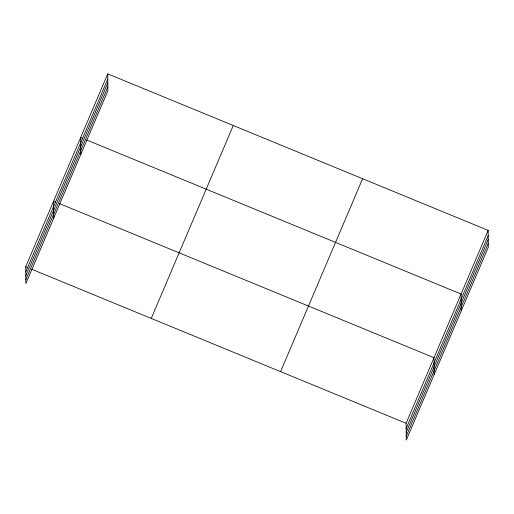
<?xml version="1.0" encoding="UTF-8"?>
<svg xmlns="http://www.w3.org/2000/svg" width="514" height="514" viewBox="0 0 514 514"><rect width="100%" height="100%" fill="white"/><g stroke="black" fill="none" stroke-linecap="round" stroke-linejoin="round"><path stroke-width="0.77" d="M107.741 73.862L107.882 90.715L25.848 283.619L25.7 266.766L107.741 73.862L488.152 230.381L488.3 247.234L406.259 440.138L406.118 423.285L488.152 230.381M25.745 271.957L107.786 79.053M25.777 275.806L107.818 82.902M25.816 279.77L107.85 86.866M151.238 318.417L233.272 125.512M280.58 371.635L362.614 178.731M406.163 428.483L488.197 235.579M406.195 432.332L488.229 239.428M406.227 436.296L488.268 243.385M82.882 138.433L80.666 137.521L80.814 154.373M86.57 139.949L461.077 294.04L461.225 310.893M55.808 202.092L53.591 201.18L53.739 218.032M59.502 203.608L434.009 357.699L434.157 374.552M25.7 266.766L27.917 267.678M31.605 269.195L406.118 423.285"/></g></svg>
